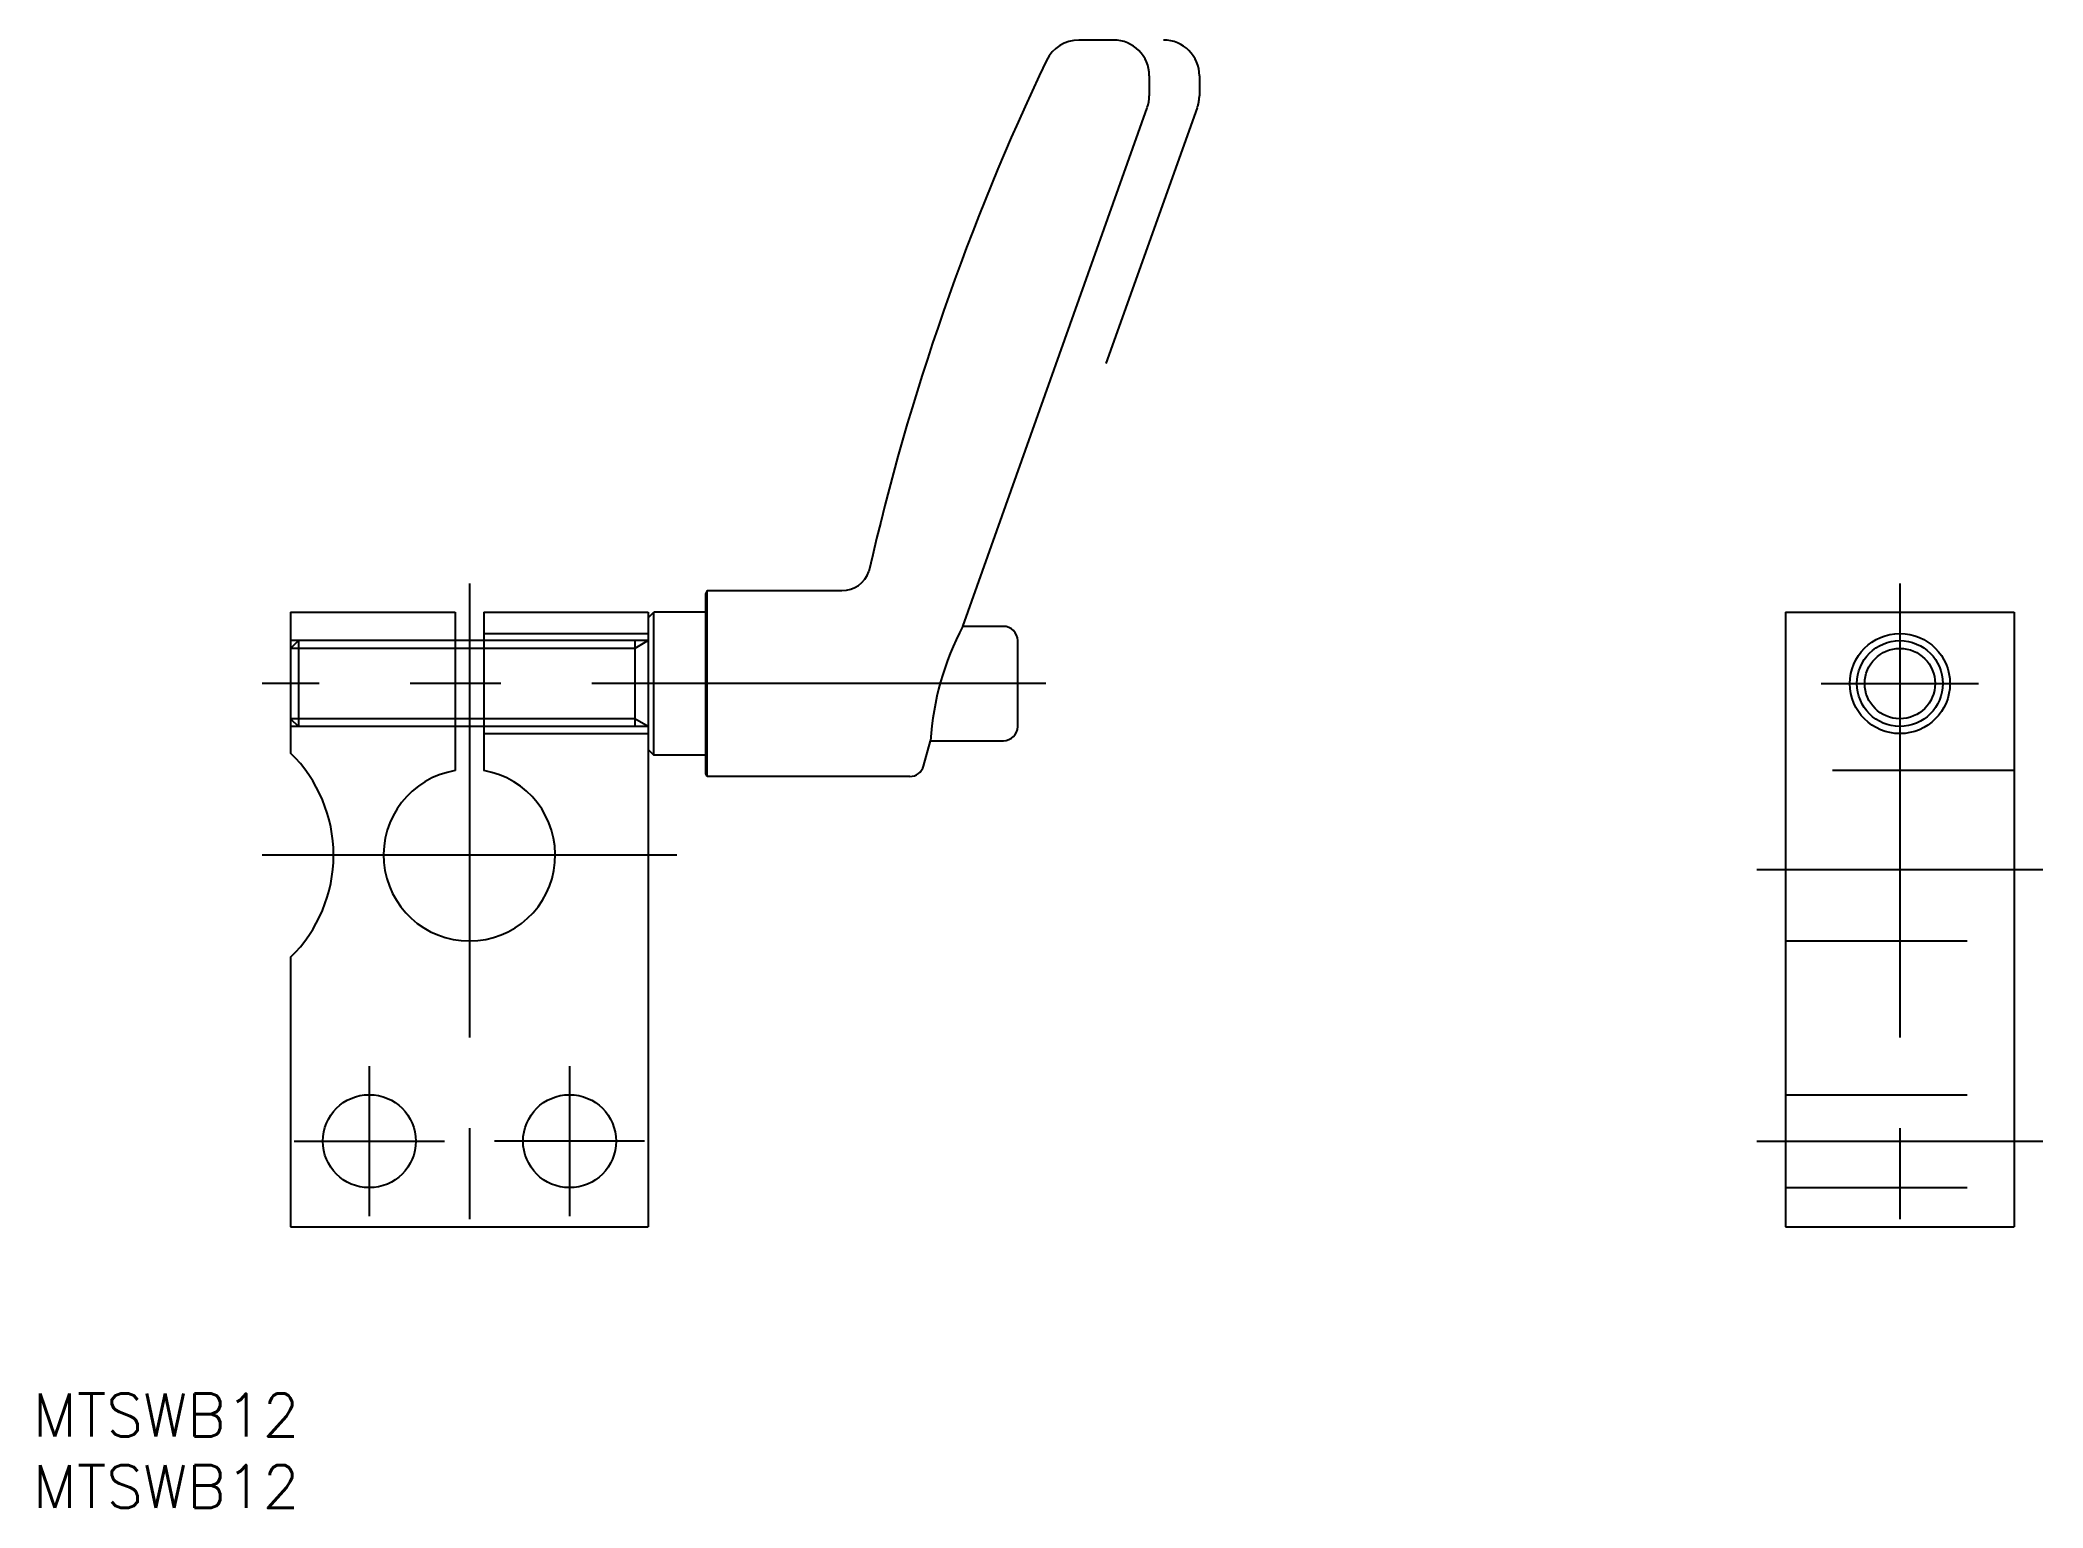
# Model space of a CAD drawing. Extents: x -30 to 110, y -46 to 57.
import ezdxf

# ---------------------------------------------------------------- set-up
doc = ezdxf.new("R2010")
doc.units = 0
for name, pattern in [('CENTER', [50.8, 31.75, -6.35, 6.35, -6.35]), ('DASHED', [19.05, 12.7, -6.35]), ('PHANTOM', [63.5, 31.75, -6.35, 6.35, -6.35, 6.35, -6.35])]:
    doc.linetypes.add(name, pattern=pattern)
doc.layers.get('0').update_dxf_attribs({"linetype": 'CONTINUOUS'})
doc.layers.add('CENTER', color=1, linetype='CENTER')
doc.styles.get("Standard").update_dxf_attribs({"font": 'txt.shx', "height": 3, "bigfont": 'bigfont.shx'})

# ---------------------------------------------------------------- blocks, each defined once
blk = doc.blocks.new('*U2')
at = {"color": 7, "linetype": 'CONTINUOUS'}
blk.add_text('MTSWB12', height=3, dxfattribs=at).set_placement((-30.53, -40.65))
blk = doc.blocks.new('*U3')
at = {"color": 7, "linetype": 'CONTINUOUS'}
blk.add_text('MTSWB12', height=3, dxfattribs=at).set_placement((-30.53, -45.65))

msp = doc.modelspace()

# ---------------------------------------------------------------- linework, layer by layer
at = {"color": 7, "linetype": 'CONTINUOUS'}
for p, q in [((45.03, 57), (42.6, 57)), ((47.53, 54.5), (47.53, 53.11)), ((34.49, 16), (47.39, 52.27)), ((16.62, 18.5), (16.53, 18.3)), ((16.53, 5.7), (16.53, 18.3)), ((16.62, 18.5), (26.04, 18.5)), ((16.62, 5.5), (16.62, 18.5)), ((-12.5, 17), (-1, 17)), ((-12.5, 17), (-12.5, 7.14)), ((-1, 17), (-1, 5.92)), ((1, 17), (12.5, 17)), ((1, 17), (1, 5.92)), ((12.5, 17), (12.5, -26)), ((12.53, 16.63), (12.9, 17)), ((16.53, 17), (12.9, 17)), ((12.9, 7), (12.9, 17)), ((92, 17), (108, 17)), ((92, 17), (92, -26)), ((108, 17), (108, -26)), ((37.33, 16), (34.49, 16)), ((1, 15), (-1, 15)), ((38.33, 9), (38.33, 15)), ((1, 9), (-1, 9)), ((12.53, 7.37), (12.9, 7)), ((31.74, 6.23), (32.24, 8)), ((32.24, 8), (37.33, 8)), ((16.53, 7), (12.9, 7)), ((16.62, 5.5), (16.53, 5.7)), ((30.78, 5.5), (16.62, 5.5)), ((-12.5, -7.14), (-12.5, -26)), ((-12.5, -26), (12.5, -26)), ((92, -26), (108, -26))]:
    msp.add_line(p, q, dxfattribs=at)
at = {"color": 3, "linetype": 'PHANTOM'}
for p, q in [((51.03, 54.5), (51.03, 53.11)), ((44.52, 34.37), (50.89, 52.27))]:
    msp.add_line(p, q, dxfattribs=at)
at = {"color": 3, "linetype": 'DASHED'}
for p, q in [((1, 15.5), (12.5, 15.5)), ((-1, 15), (-12.5, 15)), ((-12.5, 14.46), (-11.96, 15)), ((-1, 14.46), (-12.5, 14.46)), ((-11.96, 15), (-11.96, 9)), ((12.5, 15), (1, 15)), ((11.56, 14.46), (1, 14.46)), ((11.56, 15), (11.56, 9)), ((12.5, 15), (11.56, 14.46)), ((-1, 9.54), (-12.5, 9.54)), ((-12.5, 9.54), (-11.96, 9)), ((-1, 9), (-12.5, 9)), ((11.56, 9.54), (1, 9.54)), ((12.5, 9), (1, 9)), ((1, 8.5), (12.5, 8.5)), ((12.5, 9), (11.56, 9.54)), ((108, 5.92), (92, 5.92)), ((92, -6), (108, -6)), ((92, -16.75), (108, -16.75)), ((92, -23.25), (108, -23.25))]:
    msp.add_line(p, q, dxfattribs=at)
at = {"color": 3, "linetype": 'CONTINUOUS'}
for p, q in [((1, 14.46), (-1, 14.46)), ((1, 9.54), (-1, 9.54))]:
    msp.add_line(p, q, dxfattribs=at)
at = {"color": 7, "linetype": 'CONTINUOUS'}
for centre, radius in [((100, 12), 3.5), ((100, 12), 2.46), ((-7, -20), 3.25), ((7, -20), 3.25)]:
    msp.add_circle(centre, radius, dxfattribs=at)
at = {"color": 3, "linetype": 'CONTINUOUS'}
msp.add_circle((100, 12), 3, dxfattribs=at)
at = {"color": 7, "linetype": 'CONTINUOUS'}
for centre, radius, start, end in [((42.6, 54.5), 2.5, 90, 154.5073), ((45.03, 54.5), 2.5, 360, 90), ((194.96, -18.15), 171.3, 154.5073, 167.1877), ((45.03, 53.11), 2.5, 340.4256, 0), ((26.04, 20.5), 2, 270, 340.621), ((51.92, 6.78), 19.72, 152.1114, 176.4391), ((37.33, 15), 1, 0, 90), ((37.33, 9), 1, 270, 0), ((-19.5, 0), 10, 314.427, 45.573), ((0, 0), 6, 99.5941, 80.4059), ((30.78, 6.5), 1, 270, 344.2753)]:
    msp.add_arc(centre, radius, start, end, dxfattribs=at)
at = {"color": 3, "linetype": 'PHANTOM'}
for centre, start, end in [((48.53, 54.5), 360, 90), ((48.53, 53.11), 340.4256, 0)]:
    msp.add_arc(centre, 2.5, start, end, dxfattribs=at)
at = {"layer": 'CENTER', "color": 1, "linetype": 'CENTER'}
for p, q in [((0, 19), (0, -28)), ((100, 19), (100, -28)), ((40.3, 12), (-14.5, 12)), ((94.5, 12), (105.5, 12)), ((14.5, 0), (-14.5, 0)), ((90, -1), (110, -1)), ((-7, -14.75), (-7, -25.25)), ((7, -14.75), (7, -25.25)), ((-12.25, -20), (-1.75, -20)), ((12.25, -20), (1.75, -20)), ((90, -20), (110, -20))]:
    msp.add_line(p, q, dxfattribs=at)

# ---------------------------------------------------------------- block references
at = {"color": 7, "linetype": 'CONTINUOUS'}
for name in ['*U2', '*U3']:
    msp.add_blockref(name, (0, 0), dxfattribs=at)

doc.saveas('drawing.dxf')
